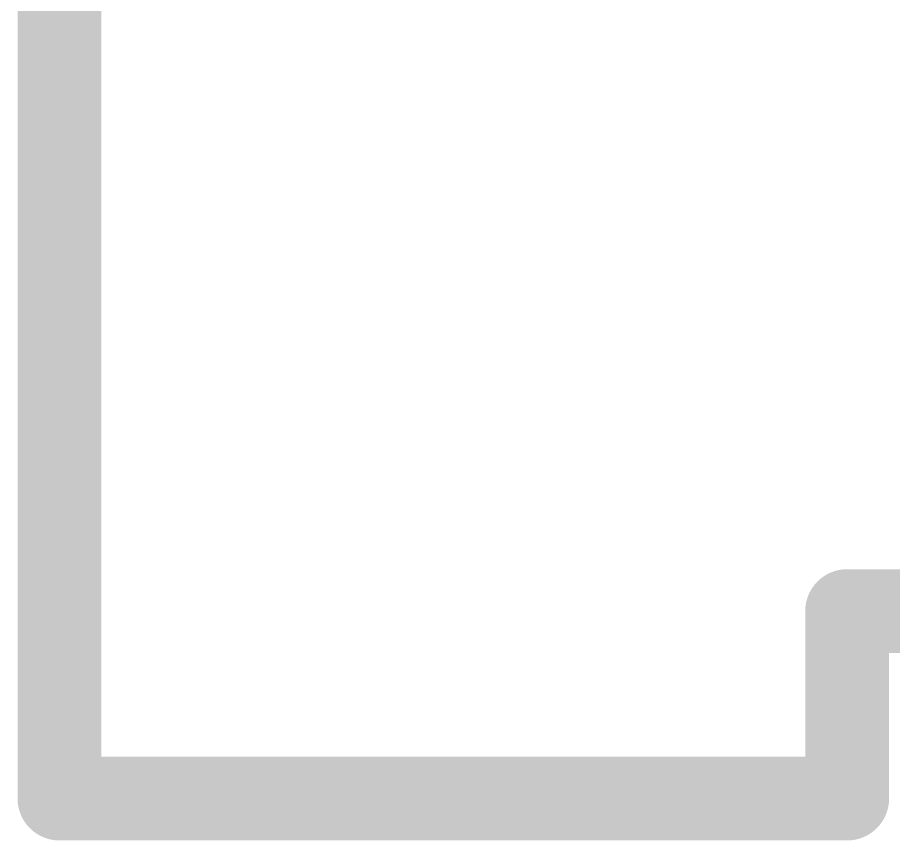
# Model space of a CAD drawing. Header units: inches. Extents: x -12 to 5355, y -7 to 5366.
# Drawn here: x -2.856 to -1.499, y 22.499 to 23.773 of the extents above; entities that cross this region are included whole.
import ezdxf

# ---------------------------------------------------------------- set-up
doc = ezdxf.new("R2010")
doc.units = ezdxf.units.IN
doc.layers.add('Top 3D Models', color=56, linetype='Continuous')

# ---------------------------------------------------------------- blocks, each defined once
blk = doc.blocks.new('2036150003_1')
at = {"layer": 'Top 3D Models'}
for points in [[(4.705, -4.67, 0.13, 0.13, 0), (4.705, -3.16, 0.13, 0.13, 0)], [(4.995, -4.67, 0.13, 0.13, 0), (4.705, -4.67, 0.13, 0.13, 0)], [(4.995, -5.89, 0.13, 0.13, 0), (4.995, -4.67, 0.13, 0.13, 0)], [(4.995, -5.89, 0.13, 0.13, 0), (-4.995, -5.89, 0.13, 0.13, 0)]]:
    blk.add_lwpolyline(points, format="xyseb", dxfattribs=at)
for points in [[(4.6725, -4.67, 0.065, 0.065, 1), (4.7375, -4.67, 0.065, 0.065, 1)], [(4.6725, -4.67, 0.065, 0.065, 1), (4.7375, -4.67, 0.065, 0.065, 1)], [(4.9625, -4.67, 0.065, 0.065, 1), (5.0275, -4.67, 0.065, 0.065, 1)], [(4.9625, -4.67, 0.065, 0.065, 1), (5.0275, -4.67, 0.065, 0.065, 1)], [(4.9625, -5.89, 0.065, 0.065, 1), (5.0275, -5.89, 0.065, 0.065, 1)], [(4.9625, -5.89, 0.065, 0.065, 1), (5.0275, -5.89, 0.065, 0.065, 1)]]:
    blk.add_lwpolyline(points, format="xyseb", close=True, dxfattribs=at)

msp = doc.modelspace()

# ---------------------------------------------------------------- block references
at = {"rotation": 270}
msp.add_blockref('2036150003_1', (3.0988, 27.559), dxfattribs=at)

doc.saveas('drawing.dxf')
